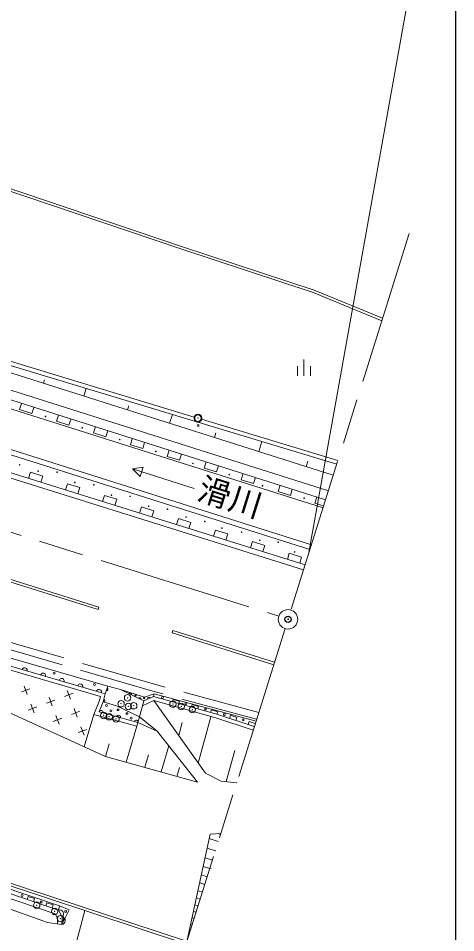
# Model space of a CAD drawing. Units: millimetres, scale not verified. Extents: x 40000 to 680000, y 20000 to 380000.
# Drawn here: x 545122 to 579000, y 237473 to 308318 of the extents above; entities that cross this region are included whole.
import ezdxf
from ezdxf.enums import TextEntityAlignment as Align

# ---------------------------------------------------------------- set-up
doc = ezdxf.new("R2010")
doc.units = ezdxf.units.MM
doc.header["$LTSCALE"] = 1000
doc.header["$PDMODE"] = 32
doc.header["$PDSIZE"] = 500
doc.linetypes.add('CHAIN', pattern=[18.5, 12, -1.5, 3.5, -1.5])
doc.linetypes.add('DASHED', pattern=[7.5, 6, -1.5])
for name, color, linetype, lineweight in [('M-BGD', 7, 'Continuous', 13), ('M-BMK', 2, 'CHAIN', 13), ('M-BMK-ROW', 30, 'Continuous', 13), ('M-BMK-SRVR', 3, 'Continuous', 13), ('M-STR-HTXT', 7, 'Continuous', 13), ('M-TTL-BAND', 7, 'Continuous', 13)]:
    doc.layers.add(name, color=color, linetype=linetype, lineweight=lineweight)
doc.layers.add('M-BMK-HTXT', color=7, linetype='Continuous')
doc.layers.add('名称未設定-30', color=6, linetype='Continuous')
doc.styles.add('ＭＳ ゴシック', font='')
doc.styles.get('ＭＳ ゴシック').set_extended_font_data('MS Gothic')

msp = doc.modelspace()

# ---------------------------------------------------------------- linework, layer by layer
at = {"layer": 'M-BGD'}
for p, q in [((557840, 290617), (541277, 296217)), ((541209, 296029), (557777, 290427)), ((568027, 287254), (557840, 290617)), ((557777, 290427), (567958, 287066)), ((573272, 284882), (567958, 287066)), ((573332, 285074), (568027, 287254)), ((569789, 273785), (541947, 282174)), ((569520, 272927), (541798, 281710)), ((566747, 281372), (566747, 280622)), ((567247, 280622), (567247, 281872)), ((567747, 281372), (567747, 280622)), ((517425, 281184), (567215, 265586)), ((569138, 271712), (541413, 280496)), ((547155, 280309), (547070, 280040)), ((568726, 270399), (540997, 279184)), ((541194, 279803), (568921, 271019)), ((550391, 279630), (550206, 279046)), ((545374, 278479), (545223, 278002)), ((545223, 278002), (546176, 277700)), ((546176, 277700), (546327, 278177)), ((553671, 278296), (553571, 277980)), ((548234, 277573), (548083, 277096)), ((548083, 277096), (549036, 276794)), ((549036, 276794), (549187, 277271)), ((557059, 277620), (556844, 276943)), ((551094, 276667), (550943, 276190)), ((551896, 275888), (552047, 276365)), ((567708, 267155), (541080, 275591)), ((567828, 267537), (541201, 275972)), ((550943, 276190), (551896, 275888)), ((553953, 275761), (553802, 275284)), ((560426, 276208), (560311, 275845)), ((567335, 265967), (538436, 275021)), ((553802, 275284), (554756, 274982)), ((554756, 274982), (554907, 275459)), ((563996, 275530), (563750, 274755)), ((556813, 274855), (556662, 274378)), ((556662, 274378), (557616, 274076)), ((557616, 274076), (557767, 274553)), ((515123, 273837), (551303, 262502)), ((515183, 274027), (551362, 262693)), ((554797, 273538), (553969, 273407)), ((554570, 272823), (554797, 273538)), ((559673, 273949), (559522, 273472)), ((559522, 273472), (560476, 273170)), ((560476, 273170), (560627, 273647)), ((567546, 274008), (567415, 273594)), ((546072, 273153), (545923, 272676)), ((547027, 272854), (546072, 273153)), ((546877, 272377), (547027, 272854)), ((558735, 271897), (553969, 273407)), ((553969, 273407), (554570, 272823)), ((562533, 273043), (562382, 272566)), ((548935, 272256), (548786, 271779)), ((549890, 271957), (548935, 272256)), ((562382, 272566), (563335, 272264)), ((563335, 272264), (563486, 272741)), ((565393, 272137), (565242, 271660)), ((549740, 271480), (549890, 271957)), ((551798, 271359), (551649, 270882)), ((552752, 271060), (551798, 271359)), ((565242, 271660), (566195, 271358)), ((566195, 271358), (566346, 271835)), ((552603, 270583), (552752, 271060)), ((568253, 271231), (568102, 270754)), ((568102, 270754), (568771, 270542)), ((554661, 270462), (554511, 269985)), ((555615, 270163), (554661, 270462)), ((555466, 269686), (555615, 270163)), ((557524, 269565), (557374, 269088)), ((558478, 269266), (557524, 269565)), ((558328, 268789), (558478, 269266)), ((560386, 268668), (560237, 268191)), ((561341, 268369), (560386, 268668)), ((561191, 267892), (561341, 268369)), ((563249, 267771), (563100, 267294)), ((564204, 267472), (563249, 267771)), ((564054, 266995), (564204, 267472)), ((566112, 266874), (565963, 266397)), ((567066, 266575), (566112, 266874)), ((566917, 266098), (567066, 266575)), ((551303, 262502), (551362, 262693)), ((557028, 260708), (557088, 260899)), ((557088, 260899), (564969, 258430)), ((557028, 260708), (564909, 258239)), ((541238, 259682), (552062, 256577)), ((551490, 255782), (540912, 258865)), ((551847, 255991), (540996, 259153)), ((545572, 256583), (545821, 255921)), ((551847, 255991), (552062, 256577)), ((552062, 256577), (553032, 256304)), ((546027, 256376), (545366, 256127)), ((549364, 256030), (548702, 255781)), ((548908, 256236), (549157, 255575)), ((551415, 255460), (551490, 255782)), ((551702, 255369), (551847, 255991)), ((554902, 255734), (553032, 256304)), ((553032, 256304), (554833, 255428)), ((554833, 255428), (555602, 255771)), ((555639, 255979), (554902, 255734)), ((555602, 255771), (555639, 255979)), ((560511, 254401), (555602, 255771)), ((563536, 253865), (555639, 255979)), ((546101, 255179), (546350, 254517)), ((547960, 255501), (547298, 255252)), ((547504, 255708), (547754, 255046)), ((550980, 254391), (551415, 255460)), ((551385, 254590), (551702, 255369)), ((551702, 255369), (552720, 255050)), ((552720, 255050), (554516, 254191)), ((554833, 255428), (554516, 254191)), ((554738, 255057), (555625, 255453)), ((560424, 254114), (555625, 255453)), ((559611, 249822), (555625, 255453)), ((557074, 255360), (557128, 255553)), ((557619, 255416), (557128, 255553)), ((557565, 255223), (557619, 255416)), ((558547, 254949), (558601, 255142)), ((559092, 255005), (558601, 255142)), ((551886, 251134), (544226, 254603)), ((546556, 254973), (545894, 254724)), ((549892, 254626), (549230, 254377)), ((549437, 254832), (549686, 254171)), ((550234, 251883), (550980, 254391)), ((554312, 253463), (550980, 254391)), ((554392, 253752), (551385, 254590)), ((559038, 254812), (559092, 255005)), ((560020, 254538), (560074, 254731)), ((560570, 254593), (560074, 254731)), ((560511, 254401), (560570, 254593)), ((563403, 253439), (560511, 254401)), ((548488, 254098), (547827, 253848)), ((548033, 254304), (548282, 253642)), ((554392, 253752), (554312, 253463)), ((554392, 253752), (554516, 254191)), ((555882, 253091), (554392, 253752)), ((554516, 254191), (555882, 253091)), ((557544, 252742), (557822, 253760)), ((559061, 250599), (560047, 254208)), ((563313, 253153), (560424, 254114)), ((561476, 254080), (561555, 254318)), ((562037, 254157), (561555, 254318)), ((561958, 253920), (562037, 254157)), ((562923, 253599), (563002, 253836)), ((563477, 253678), (563002, 253836)), ((563457, 253613), (563477, 253678)), ((550421, 253223), (549759, 252973)), ((549965, 253429), (550215, 252767)), ((553486, 250687), (554302, 253466)), ((559001, 249144), (555882, 253091)), ((563319, 253151), (563313, 253153)), ((563405, 253439), (563403, 253439)), ((563405, 253439), (563457, 253613)), ((551886, 251134), (552168, 252094)), ((556199, 249928), (556791, 251941)), ((561234, 249176), (561890, 251578)), ((559001, 249144), (551886, 251134)), ((554915, 250287), (555197, 251246)), ((557413, 249588), (557610, 250260)), ((559611, 249822), (560840, 249216)), ((562039, 249096), (560840, 249216)), ((559992, 245117), (560805, 245164)), ((560594, 245152), (560782, 245091)), ((559992, 245117), (558212, 236901)), ((559915, 244764), (560610, 244541)), ((559755, 244025), (560384, 243823)), ((560384, 243823), (560429, 243808)), ((559595, 243286), (560159, 243104)), ((538592, 242501), (548226, 239222)), ((548322, 239562), (538962, 242683)), ((539369, 242800), (558075, 236620)), ((539421, 242993), (558066, 236833)), ((559450, 242615), (559954, 242453)), ((559954, 242453), (560057, 242420)), ((538703, 242094), (547984, 238934)), ((559304, 241945), (559750, 241802)), ((547375, 238270), (539880, 240932)), ((559173, 241337), (559564, 241211)), ((545817, 240042), (545898, 240278)), ((546379, 240114), (545898, 240278)), ((558921, 240177), (559211, 240084)), ((559041, 240729), (559379, 240620)), ((546299, 239878), (546379, 240114)), ((547262, 239550), (547343, 239786)), ((547343, 239786), (547824, 239622)), ((547744, 239386), (547824, 239622)), ((548226, 239222), (548322, 239562)), ((549061, 239245), (548322, 239562)), ((558802, 239626), (559043, 239549)), ((547984, 238934), (548167, 238600)), ((548226, 239222), (548521, 238683)), ((548496, 238113), (549061, 239245)), ((548728, 233339), (550286, 239193)), ((558694, 239126), (558890, 239063)), ((548496, 238113), (547375, 238270)), ((548167, 238600), (548148, 238161)), ((548521, 238683), (548496, 238113)), ((558487, 238172), (558599, 238136)), ((558585, 238626), (558738, 238577)), ((558389, 237718), (558461, 237695))]:
    msp.add_line(p, q, dxfattribs=at)
at = {"layer": 'M-BGD', "linetype": 'DASHED'}
for p, q in [((555863, 256668), (522019, 266505)), ((555714, 256138), (521863, 265978)), ((563748, 254539), (555863, 256668)), ((563583, 254014), (555714, 256138))]:
    msp.add_line(p, q, dxfattribs=at)
at = {"layer": 'M-BGD'}
for centre, radius in [((547225, 277474), 25), ((550081, 276589), 25), ((559057, 276780), 75), ((552977, 275677), 25), ((555774, 274760), 25), ((545228, 273721), 25), ((558651, 273836), 25), ((546650, 273230), 25), ((548125, 273153), 25), ((561460, 272964), 25), ((549490, 272350), 25), ((550984, 272169), 25), ((564040, 272093), 25), ((552335, 271370), 25), ((553790, 271282), 25), ((567254, 271139), 25), ((555214, 270512), 25), ((556680, 270289), 25), ((558117, 269679), 25), ((559563, 269330), 25), ((560896, 268817), 25), ((562421, 268511), 25), ((563819, 267880), 25), ((565256, 267731), 25), ((566520, 266974), 25), ((547890, 257586), 75), ((551034, 256700), 75), ((554210, 255862), 50), ((556296, 255694), 75), ((551964, 255075), 75), ((554862, 255646), 50), ((558107, 255205), 75), ((552284, 254661), 75), ((552844, 254730), 75), ((553541, 254446), 75), ((559610, 254803), 75), ((561080, 254389), 75), ((553854, 254100), 75), ((562528, 253959), 75), ((545418, 240358), 75), ((546886, 239852), 75), ((548791, 239118), 75)]:
    msp.add_circle(centre, radius, dxfattribs=at)
for centre, radius, start, end in [((545606, 257809), 200, 343.7543, 163.7544), ((547046, 257390), 200, 343.7543, 163.7544), ((548486, 256970), 200, 343.7543, 163.7544), ((549927, 256550), 200, 343.7543, 163.7544), ((551367, 256131), 200, 343.7543, 163.7544), ((551972, 256330), 100, 249.7941, 69.7941), ((553791, 255935), 100, 334.0645, 154.0644), ((551724, 255467), 100, 256.8672, 76.8672), ((554511, 255585), 100, 334.0645, 154.0644), ((555236, 255608), 100, 24.0516, 204.0517), ((551530, 254549), 150, 344.438, 151.3391), ((552899, 254168), 150, 344.438, 164.4379), ((554248, 253792), 150, 344.438, 164.4379), ((548317, 238922), 314, 310.5135, 107.0248), ((548471, 238399), 288, 275.0607, 79.9309)]:
    msp.add_arc(centre, radius, start, end, dxfattribs=at)
for p in [(553588, 255668), (553082, 255213), (553646, 255001), (554062, 255057), (557100, 255186), (557746, 255001), (551738, 254303), (552157, 254205), (558601, 254756), (552696, 254029), (546548, 239599), (547941, 239125), (548385, 238563)]:
    msp.add_point(p, dxfattribs=at)
at = {"layer": 'M-BMK'}
for p, q in [((575391, 291632), (566237, 262468)), ((516230, 277367), (565302, 261993)), ((565788, 261037), (555191, 227278))]:
    msp.add_line(p, q, dxfattribs=at)
at = {"layer": 'M-BMK-ROW'}
for p, q in [((558749, 277425), (540181, 283049)), ((569877, 274067), (559323, 277251))]:
    msp.add_line(p, q, dxfattribs=at)
msp.add_circle((559036, 277338), 300, dxfattribs=at)
msp.add_point((559036, 277338), dxfattribs=at)
at = {"layer": 'M-BMK-SRVR'}
msp.add_circle((566012, 261753), 750, dxfattribs=at)
at = {"layer": 'M-STR-HTXT'}
msp.add_line((567632, 266922), (576721, 317661), dxfattribs=at)
at = {"layer": 'M-TTL-BAND', "lineweight": 25}
msp.add_line((579000, 20000), (579000, 370000), dxfattribs=at)
at = {"layer": '名称未設定-30'}
msp.add_point((566012, 261753), dxfattribs=at)

# ---------------------------------------------------------------- texts
at = {"layer": 'M-BMK-HTXT', "style": 'ＭＳ ゴシック'}
msp.add_text('滑川', height=1833, rotation=342.593, dxfattribs=at).set_placement((558705, 270567), align=Align.BOTTOM_LEFT)

doc.saveas('drawing.dxf')
